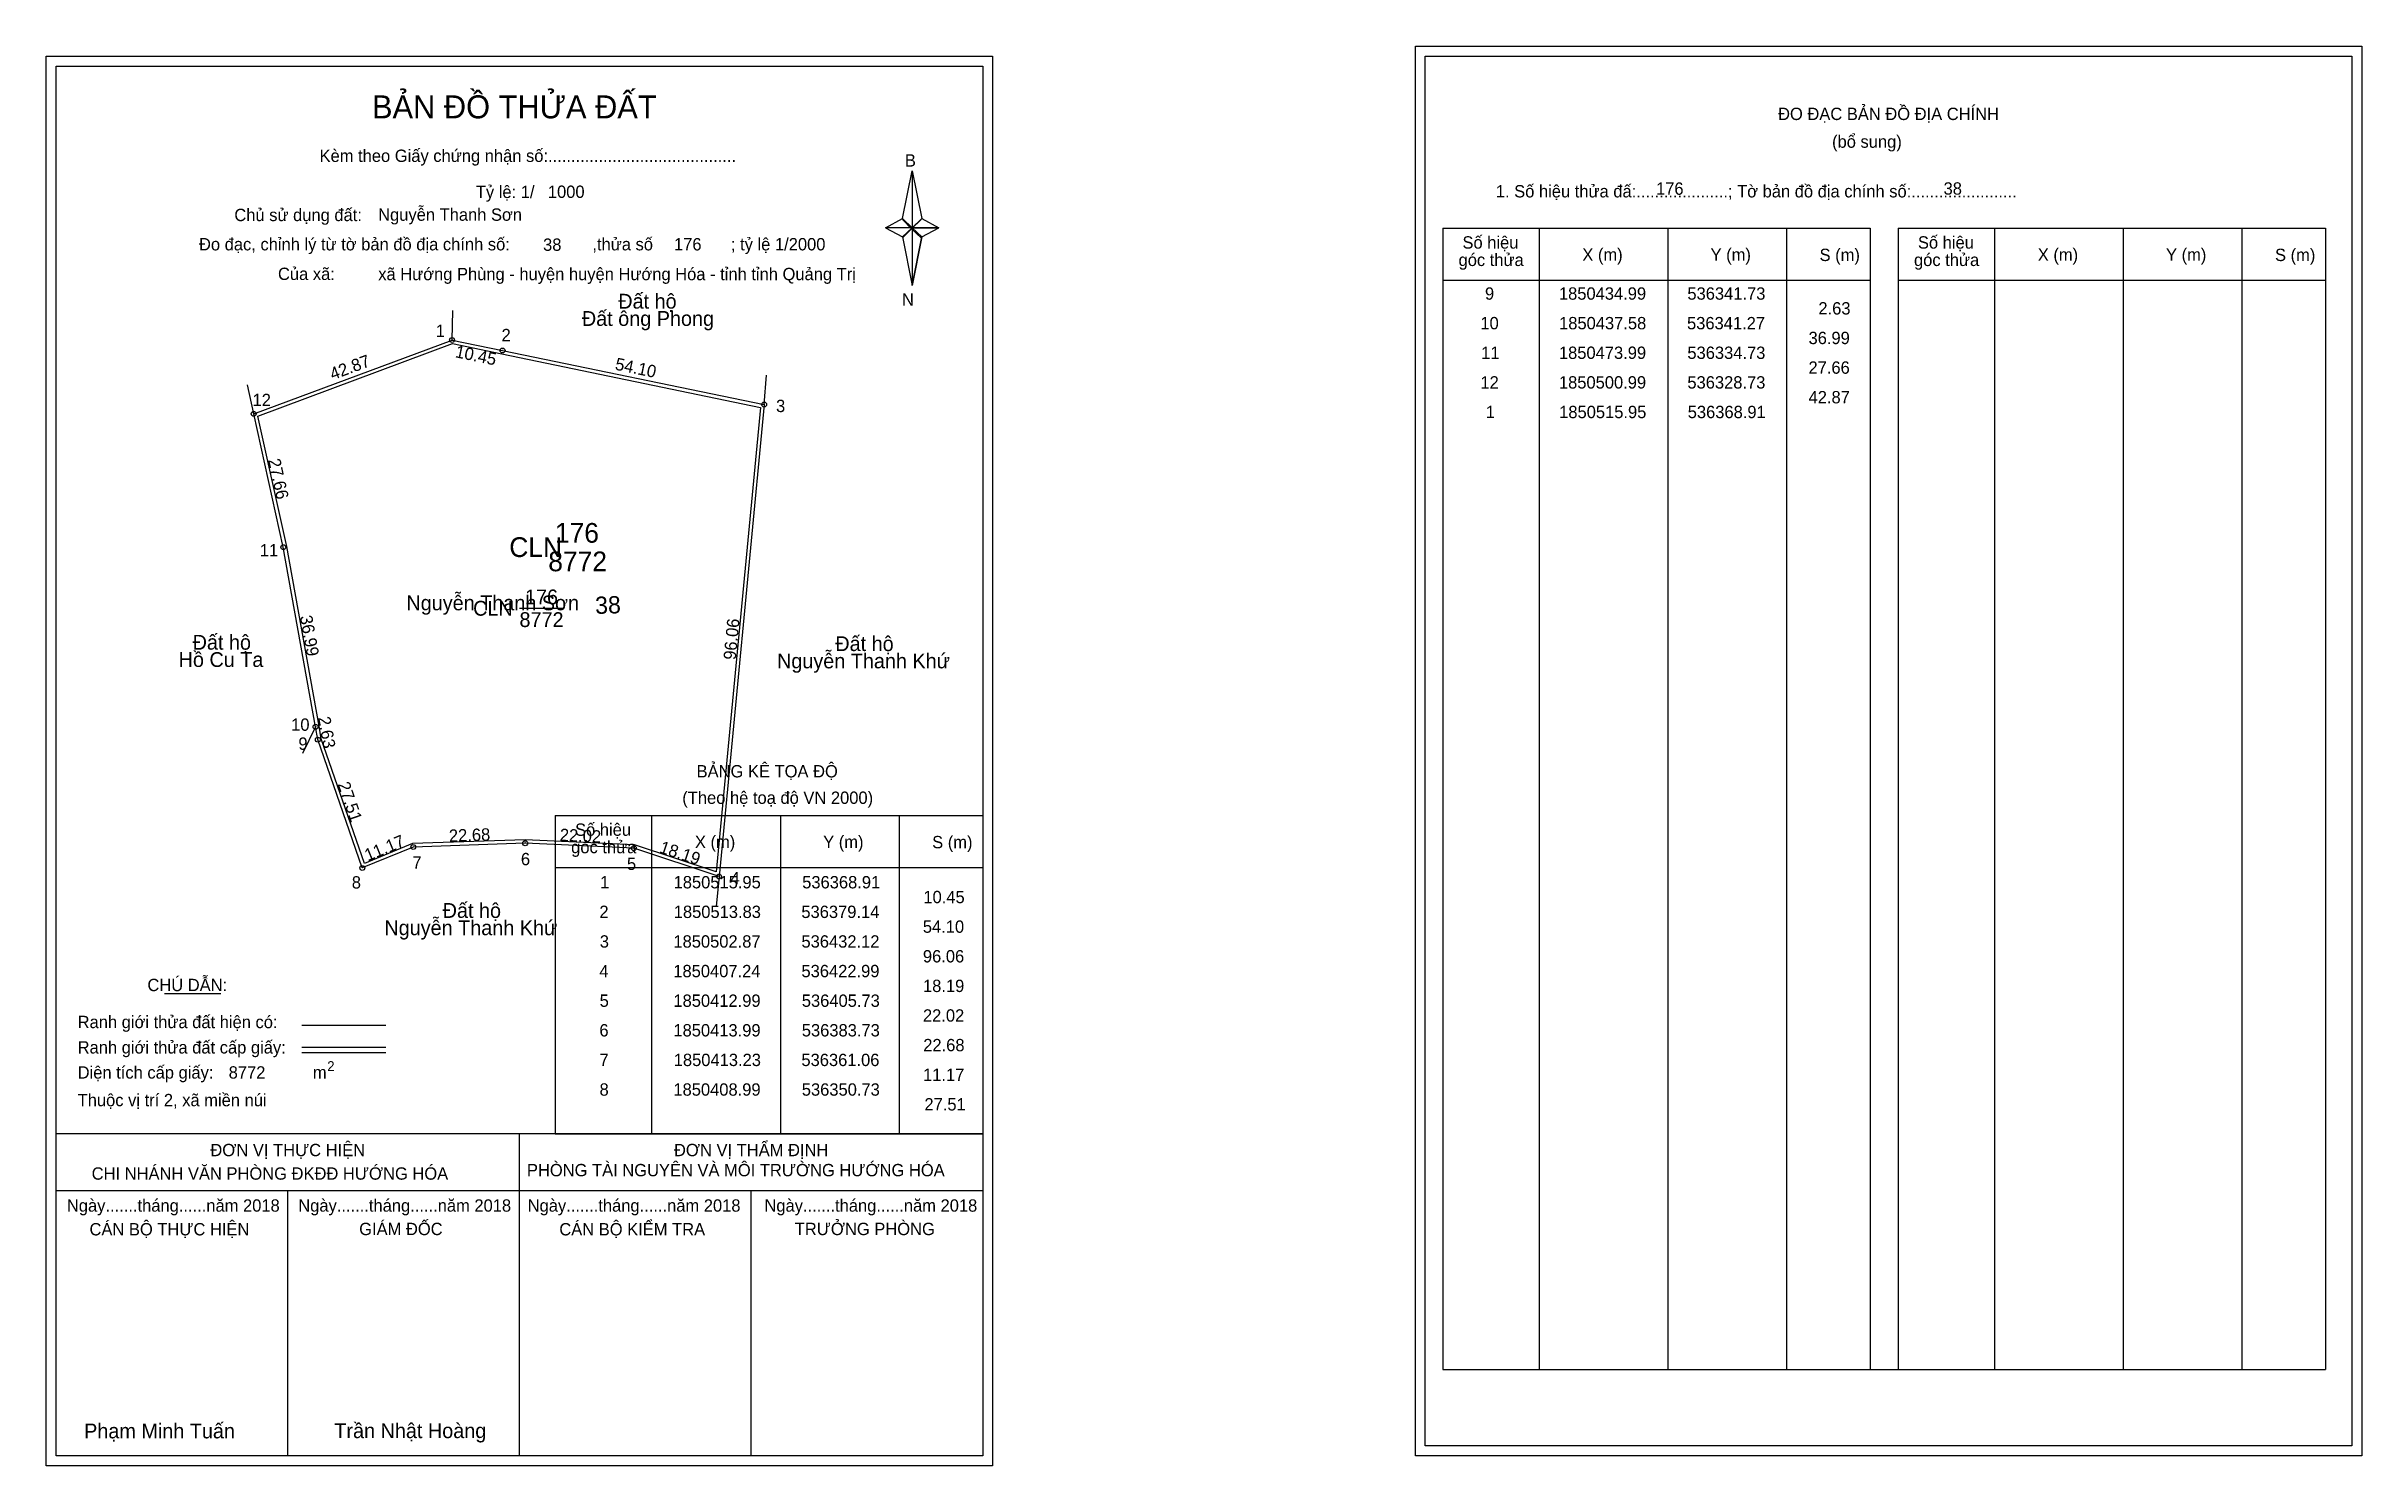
# Model space of a CAD drawing. Extents: x 536287 to 536756, y 1850288 to 1850575.
import ezdxf

# ---------------------------------------------------------------- set-up
doc = ezdxf.new("R2010")
doc.units = 0
for name, color, linetype in [('Level 1', 7, 'Continuous'), ('Level 10', 7, 'Continuous'), ('Level 11', 7, 'Continuous'), ('Level 13', 7, 'Continuous'), ('Level 2', 7, 'Continuous'), ('Level 27', 7, 'Continuous'), ('Level 3', 7, 'Continuous'), ('Level 36', 7, 'Continuous'), ('Level 4', 7, 'Continuous'), ('Level 49', 7, 'Continuous'), ('Level 5', 7, 'Continuous'), ('Level 53', 7, 'Continuous'), ('Level 55', 7, 'Continuous'), ('Level 6', 7, 'Continuous'), ('Level 63', 7, 'Continuous'), ('Level 7', 7, 'Continuous'), ('Level 9', 7, 'Continuous')]:
    doc.layers.add(name, color=color, linetype=linetype)

msp = doc.modelspace()

# ---------------------------------------------------------------- linework, layer by layer
at = {"layer": 'Level 1'}
for p, q in [((536566.04, 1850573.46), (536566.04, 1850573.46)), ((536288.72, 1850571.46), (536288.72, 1850571.46)), ((536460.14, 1850540.58), (536462.11, 1850550.22)), ((536462.11, 1850550.22), (536462.11, 1850538.69)), ((536462.11, 1850550.22), (536464.08, 1850540.58)), ((536456.7, 1850538.69), (536460.14, 1850540.58)), ((536460.14, 1850540.58), (536462.11, 1850538.69)), ((536461.96, 1850538.47), (536460.14, 1850540.36)), ((536463.93, 1850540.36), (536461.96, 1850538.47)), ((536461.96, 1850538.47), (536463.93, 1850540.36)), ((536464.08, 1850540.58), (536462.11, 1850538.69)), ((536462.11, 1850538.69), (536460.14, 1850536.85)), ((536461.96, 1850538.47), (536460.14, 1850536.63)), ((536460.14, 1850536.63), (536461.96, 1850538.47)), ((536460.14, 1850536.85), (536462.11, 1850526.99)), ((536463.93, 1850536.63), (536461.96, 1850538.47)), ((536462.11, 1850538.69), (536462.11, 1850526.99)), ((536462.11, 1850538.69), (536467.52, 1850538.69)), ((536462.11, 1850538.69), (536464.08, 1850536.85)), ((536464.08, 1850536.85), (536462.11, 1850526.99)), ((536464.08, 1850536.85), (536467.52, 1850538.69)), ((536569.58, 1850538.6), (536656.18, 1850538.6)), ((536589.17, 1850307.34), (536589.17, 1850538.6)), ((536615.24, 1850307.34), (536615.24, 1850538.6)), ((536639.21, 1850538.6), (536639.21, 1850307.34)), ((536656.18, 1850538.6), (536656.18, 1850307.34)), ((536661.83, 1850538.6), (536748.44, 1850538.6)), ((536681.42, 1850307.34), (536681.42, 1850538.6)), ((536707.5, 1850307.34), (536707.5, 1850538.6)), ((536731.47, 1850538.6), (536731.47, 1850307.34)), ((536748.44, 1850538.6), (536748.44, 1850307.34)), ((536569.58, 1850528.08), (536656.18, 1850528.08)), ((536661.83, 1850528.08), (536748.44, 1850528.08)), ((536389.82, 1850419.63), (536476.42, 1850419.63)), ((536409.41, 1850355.11), (536409.41, 1850419.63)), ((536435.48, 1850355.11), (536435.48, 1850419.63)), ((536459.45, 1850419.63), (536459.45, 1850355.11)), ((536389.82, 1850409.1), (536476.42, 1850409.1)), ((536310.64, 1850383.52), (536322.04, 1850383.52)), ((536338.5, 1850377.12), (536355.52, 1850377.12)), ((536338.5, 1850372.67), (536355.52, 1850372.67)), ((536338.5, 1850371.58), (536355.52, 1850371.58)), ((536395.55, 1850355.11), (536288.72, 1850355.11)), ((536476.42, 1850355.11), (536371.58, 1850355.11)), ((536382.57, 1850289.88), (536382.57, 1850355.11)), ((536389.82, 1850355.1), (536476.42, 1850355.1)), ((536476.42, 1850343.56), (536288.72, 1850343.56)), ((536335.64, 1850289.88), (536335.64, 1850343.56)), ((536429.49, 1850289.88), (536429.49, 1850343.56)), ((536569.58, 1850307.34), (536748.44, 1850307.34)), ((536753.74, 1850291.88), (536753.74, 1850291.88)), ((536476.42, 1850289.88), (536476.42, 1850289.88))]:
    msp.add_line(p, q, dxfattribs=at)
for points in [[(536460.14, 1850540.58), (536462.11, 1850550.22), (536462.11, 1850538.69)], [(536462.11, 1850538.69), (536464.08, 1850540.58), (536467.52, 1850538.69)], [(536456.7, 1850538.69), (536460.14, 1850536.85), (536462.11, 1850538.69)], [(536462.11, 1850538.69), (536462.11, 1850526.99), (536464.08, 1850536.85)]]:
    msp.add_lwpolyline(points, close=True, dxfattribs=at)
at = {"layer": 'Level 10'}
msp.add_line((536432.12, 1850502.87), (536422.99, 1850407.24), dxfattribs=at)
for points in [[(536368.91, 1850515.95), (536379.14, 1850513.83), (536432.12, 1850502.87), (536422.99, 1850407.24), (536405.73, 1850412.99), (536383.73, 1850413.99), (536361.06, 1850413.23), (536350.73, 1850408.99), (536341.73, 1850434.99), (536341.27, 1850437.58), (536334.73, 1850473.99), (536328.73, 1850500.99)], [(536368.97, 1850515.22), (536379, 1850513.14), (536431.36, 1850502.31), (536422.38, 1850408.18), (536405.86, 1850413.68), (536383.73, 1850414.69), (536360.91, 1850413.93), (536351.15, 1850409.92), (536342.41, 1850435.17), (536341.96, 1850437.7), (536335.42, 1850474.13), (536329.55, 1850500.55)]]:
    msp.add_lwpolyline(points, close=True, dxfattribs=at)
at = {"layer": 'Level 11'}
for centre in [(536368.91, 1850515.95), (536368.91, 1850515.95), (536379.14, 1850513.83), (536432.12, 1850502.87), (536328.73, 1850500.99), (536334.73, 1850473.99), (536341.27, 1850437.58), (536341.73, 1850434.99), (536361.06, 1850413.23), (536383.73, 1850413.99), (536405.73, 1850412.99), (536350.73, 1850408.99), (536422.99, 1850407.24)]:
    msp.add_circle(centre, 0.5, dxfattribs=at)
at = {"layer": 'Level 27'}
for p, q in [((536368.91, 1850515.95), (536369.04, 1850521.95)), ((536328.73, 1850500.99), (536327.47, 1850506.86)), ((536432.12, 1850502.87), (536432.58, 1850508.85)), ((536341.27, 1850437.58), (536338.6, 1850432.21)), ((536422.99, 1850407.24), (536422.42, 1850401.27))]:
    msp.add_line(p, q, dxfattribs=at)
at = {"layer": 'Level 3'}
for p, q in [((536569.58, 1850538.6), (536569.58, 1850307.34)), ((536661.83, 1850538.6), (536661.83, 1850307.34)), ((536389.82, 1850419.63), (536389.82, 1850355.11))]:
    msp.add_line(p, q, dxfattribs=at)
at = {"layer": 'Level 63'}
for points in [[(536286.72, 1850573.46), (536478.42, 1850573.46), (536478.42, 1850287.88), (536286.72, 1850287.88)], [(536564.05, 1850575.46), (536755.75, 1850575.46), (536755.75, 1850289.88), (536564.05, 1850289.88)], [(536566.05, 1850573.46), (536753.75, 1850573.46), (536753.75, 1850291.88), (536566.05, 1850291.88)], [(536288.72, 1850571.46), (536476.42, 1850571.46), (536476.42, 1850289.88), (536288.72, 1850289.88)]]:
    msp.add_lwpolyline(points, close=True, dxfattribs=at)
at = {"layer": 'Level 9'}
msp.add_line((536382.57, 1850461.6), (536391.26, 1850461.6), dxfattribs=at)

# ---------------------------------------------------------------- texts
at = {"layer": 'Level 1'}
for s, height, p in [('BẢN ĐỒ THỬA ĐẤT', 4.6657, (536352.69, 1850560.86)), ('ĐO ĐẠC BẢN ĐỒ ĐỊA CHÍNH', 2.5, (536637.52, 1850560.52)), ('Kèm theo Giấy chứng nhận số:.........................................', 2.5, (536342.07, 1850552.03)), ('(bổ sung)', 2.5, (536648.46, 1850554.9)), ('B', 2.5, (536460.65, 1850551.09)), ('1. Số hiệu thửa đấ:....................; Tờ bản đồ địa chính số:.......................', 2.5, (536580.35, 1850544.84)), ('Chủ sử dụng đất:', 2.5, (536324.81, 1850540.04)), ('Đo đạc, chỉnh lý từ tờ bản đồ địa chính số:                  ,thửa số                 ; tỷ lệ 1/2000', 2.5, (536317.65, 1850534.11)), ('Số hiệu', 2.5, (536573.59, 1850534.47)), ('Số hiệu', 2.5, (536665.85, 1850534.47)), ('Của xã:', 2.5, (536333.65, 1850528.11)), ('góc thửa', 2.5, (536572.8, 1850530.94)), ('X (m)', 2.5, (536597.87, 1850532)), ('Y (m)', 2.5, (536623.85, 1850532)), ('S (m)', 2.5, (536645.93, 1850531.95)), ('góc thửa', 2.5, (536665.06, 1850530.94)), ('X (m)', 2.5, (536690.13, 1850532)), ('Y (m)', 2.5, (536716.11, 1850532)), ('S (m)', 2.5, (536738.19, 1850531.95)), ('N', 2.5, (536460.05, 1850522.92)), ('BẢNG KÊ TỌA ĐỘ', 2.5, (536418.45, 1850427.33)), ('(Theo hệ toạ độ VN 2000)', 2.5, (536415.55, 1850421.97)), ('Số hiệu', 2.5, (536393.83, 1850415.5)), ('góc thửa', 2.5, (536393.04, 1850411.97)), ('X (m)', 2.5, (536418.11, 1850413.02)), ('Y (m)', 2.5, (536444.09, 1850413.02)), ('S (m)', 2.5, (536466.17, 1850412.97)), ('CHÚ DẪN:', 2.5, (536307.2, 1850384.03)), ('Ranh giới thửa đất hiện có:', 2.5, (536293.07, 1850376.53)), ('Ranh giới thửa đất cấp giấy:', 2.5, (536293.07, 1850371.39)), ('Diện tích cấp giấy:', 2.5, (536293.07, 1850366.31)), ('m', 2.5, (536340.72, 1850366.33)), ('2', 2, (536343.62, 1850367.84)), ('Thuộc vị trí 2, xã miền núi', 2.5, (536293.07, 1850360.71)), ('ĐƠN VỊ THỰC HIỆN', 2.5, (536319.95, 1850350.59)), ('ĐƠN VỊ THẨM ĐỊNH', 2.5, (536413.86, 1850350.59)), ('CHI NHÁNH VĂN PHÒNG ĐKĐĐ HƯỚNG HÓA', 2.5, (536295.91, 1850345.83)), ('PHÒNG TÀI NGUYÊN VÀ MÔI TRƯỜNG HƯỚNG HÓA', 2.5, (536384.08, 1850346.52)), ('Ngày.......tháng......năm 2018', 2.5, (536290.89, 1850339.35)), ('Ngày.......tháng......năm 2018', 2.5, (536337.76, 1850339.35)), ('Ngày.......tháng......năm 2018', 2.5, (536384.23, 1850339.35)), ('Ngày.......tháng......năm 2018', 2.5, (536432.19, 1850339.35)), ('CÁN BỘ THỰC HIỆN', 2.5, (536295.47, 1850334.54)), ('GIÁM ĐỐC', 2.5, (536350.1, 1850334.6)), ('CÁN BỘ KIỂM TRA', 2.5, (536390.64, 1850334.54)), ('TRƯỞNG PHÒNG', 2.5, (536438.33, 1850334.6)), ('Phạm Minh Tuấn', 3, (536294.38, 1850293.42)), ('Trần Nhật Hoàng', 3, (536345.07, 1850293.47))]:
    msp.add_text(s, height=height, dxfattribs=at).set_placement(p)
at = {"layer": 'Level 11'}
msp.add_text('Tỷ lệ: 1/', height=2.5, dxfattribs=at).set_placement((536373.73, 1850544.72))
at = {"layer": 'Level 13'}
for s, p in [('176', (536383.68, 1850462.4)), ('CLN', (536373.18, 1850460.1)), ('8772', (536382.57, 1850457.8))]:
    msp.add_text(s, height=3, dxfattribs=at).set_placement(p)
at = {"layer": 'Level 2'}
msp.add_text('Nguyễn Thanh Sơn', height=3, dxfattribs=at).set_placement((536359.67, 1850461.19))
at = {"layer": 'Level 3'}
msp.add_text('CLN', height=4, dxfattribs=at).set_placement((536380.5, 1850471.99))
at = {"layer": 'Level 36'}
for s, p in [('Đất hộ', (536402.58, 1850522.31)), ('Đất ông Phong', (536395.21, 1850518.81)), ('Đất hộ', (536316.36, 1850453.21)), ('Đất hộ', (536446.55, 1850452.93)), ('Hồ Cu Ta', (536313.52, 1850449.71)), ('Nguyễn Thanh Khứ', (536434.74, 1850449.43)), ('Nguyễn Thanh Khứ', (536355.2, 1850395.37)), ('Đất hộ', (536367.01, 1850398.87))]:
    msp.add_text(s, height=3, dxfattribs=at).set_placement(p)
at = {"layer": 'Level 4'}
msp.add_text('176', height=4, dxfattribs=at).set_placement((536389.74, 1850474.88))
at = {"layer": 'Level 49'}
for s, rotation, p in [('42.87', 20.4215, (536344.72, 1850507.8)), ('10.45', 348.2921, (536369.41, 1850512.48)), ('54.10', 348.3121, (536401.79, 1850509.96)), ('27.66', 282.5288, (536331.62, 1850491.65)), ('36.99', 280.1829, (536338.07, 1850459.94)), ('96.06', 84.5464, (536426.37, 1850451.07)), ('2.63', 280.0711, (536341.75, 1850439.46)), ('27.51', 289.0935, (536345.7, 1850425.96)), ('11.17', 22.3159, (536351.82, 1850410.3)), ('22.68', 1.9201, (536368.32, 1850414.27)), ('22.02', 357.3974, (536390.69, 1850414.47)), ('18.19', 341.575, (536410.75, 1850412.16))]:
    msp.add_text(s, height=2.5, rotation=rotation, dxfattribs=at).set_placement(p)
at = {"layer": 'Level 5'}
msp.add_text('8772', height=4, dxfattribs=at).set_placement((536388.4, 1850469.1))
at = {"layer": 'Level 53'}
for s, p in [('9', (536578.15, 1850524.12)), ('1850434.99', (536593.13, 1850524.12)), ('536341.73', (536619.15, 1850524.12)), ('2.63', (536645.69, 1850521.12)), ('10', (536577.22, 1850518.12)), ('1850437.58', (536593.16, 1850518.12)), ('536341.27', (536619.08, 1850518.12)), ('36.99', (536643.69, 1850515.12)), ('11', (536577.38, 1850512.12)), ('1850473.99', (536593.13, 1850512.12)), ('536334.73', (536619.15, 1850512.12)), ('27.66', (536643.68, 1850509.12)), ('12', (536577.23, 1850506.12)), ('1850500.99', (536593.13, 1850506.12)), ('536328.73', (536619.15, 1850506.12)), ('1', (536578.3, 1850500.12)), ('1850515.95', (536593.18, 1850500.12)), ('536368.91', (536619.22, 1850500.12)), ('42.87', (536643.7, 1850503.12)), ('1', (536398.91, 1850404.85)), ('1850515.95', (536413.79, 1850404.85)), ('536368.91', (536439.84, 1850404.85)), ('10.45', (536464.39, 1850401.85)), ('2', (536398.76, 1850398.85)), ('1850513.83', (536413.82, 1850398.85)), ('536379.14', (536439.67, 1850398.85)), ('3', (536398.84, 1850392.85)), ('1850502.87', (536413.75, 1850392.85)), ('536432.12', (536439.69, 1850392.85)), ('54.10', (536464.28, 1850395.85)), ('96.06', (536464.29, 1850389.85)), ('4', (536398.75, 1850386.85)), ('1850407.24', (536413.73, 1850386.85)), ('536422.99', (536439.69, 1850386.85)), ('18.19', (536464.31, 1850383.85)), ('5', (536398.81, 1850380.85)), ('1850412.99', (536413.75, 1850380.85)), ('536405.73', (536439.76, 1850380.85)), ('22.02', (536464.3, 1850377.85)), ('6', (536398.76, 1850374.85)), ('1850413.99', (536413.75, 1850374.85)), ('536383.73', (536439.76, 1850374.85)), ('7', (536398.77, 1850368.85)), ('1850413.23', (536413.82, 1850368.85)), ('536361.06', (536439.68, 1850368.85)), ('22.68', (536464.36, 1850371.85)), ('11.17', (536464.32, 1850365.85)), ('8', (536398.79, 1850362.85)), ('1850408.99', (536413.75, 1850362.85)), ('536350.73', (536439.76, 1850362.85)), ('27.51', (536464.6, 1850359.85))]:
    msp.add_text(s, height=2.5, dxfattribs=at).set_placement(p)
at = {"layer": 'Level 55'}
for s, height, p in [('1', 0.4, (536368.8, 1850515.95)), ('0', 0.11, (536368.87, 1850515.84)), ('0', 0.11, (536368.87, 1850515.84)), ('0', 0.11, (536368.87, 1850515.84)), ('2', 0.4, (536379, 1850513.83)), ('0', 0.11, (536379.1, 1850513.72)), ('3', 0.4, (536432, 1850502.87)), ('0', 0.11, (536432.08, 1850502.76)), ('0', 0.11, (536432.08, 1850502.76)), ('12', 0.4, (536328.45, 1850500.99)), ('0', 0.11, (536328.69, 1850500.88)), ('0', 0.11, (536328.69, 1850500.88)), ('0', 0.11, (536328.69, 1850500.88)), ('0', 0.11, (536328.69, 1850500.88)), ('11', 0.4, (536334.47, 1850473.99)), ('0', 0.11, (536334.69, 1850473.88)), ('0', 0.11, (536334.69, 1850473.88)), ('10', 0.4, (536340.99, 1850437.58)), ('0', 0.11, (536341.23, 1850437.47)), ('0', 0.11, (536341.23, 1850437.47)), ('0', 0.11, (536341.23, 1850437.47)), ('9', 0.4, (536341.59, 1850434.99)), ('0', 0.11, (536341.69, 1850434.88)), ('7', 0.4, (536360.93, 1850413.23)), ('0', 0.11, (536361.02, 1850413.12)), ('6', 0.4, (536383.59, 1850413.99)), ('0', 0.11, (536383.69, 1850413.88)), ('5', 0.4, (536405.6, 1850412.99)), ('0', 0.11, (536405.69, 1850412.88)), ('8', 0.4, (536350.6, 1850408.99)), ('0', 0.11, (536350.69, 1850408.88)), ('4', 0.4, (536422.85, 1850407.24)), ('0', 0.11, (536422.95, 1850407.13)), ('0', 0.11, (536422.95, 1850407.13))]:
    msp.add_text(s, height=height, dxfattribs=at).set_placement(p)
at = {"layer": 'Level 6'}
for s, p in [('1000', (536388.32, 1850544.74)), ('176', (536612.8, 1850545.38)), ('38', (536671.05, 1850545.4)), ('Nguyễn Thanh Sơn', (536353.94, 1850540.11)), ('38', (536387.35, 1850534.02)), ('176', (536413.87, 1850534.1)), ('xã Hướng Phùng - huyện huyện Hướng Hóa - tỉnh tỉnh Quảng Trị', (536353.96, 1850528.07)), ('8772', (536323.66, 1850366.31))]:
    msp.add_text(s, height=2.5, dxfattribs=at).set_placement(p)
at = {"layer": 'Level 7'}
msp.add_text('38', height=3.5, rotation=2, dxfattribs=at).set_placement((536397.95, 1850460.43))
at = {"layer": 'Level 9'}
for s, p in [('1', (536365.6, 1850516.55)), ('2', (536378.94, 1850515.71)), ('12', (536328.5, 1850502.55)), ('3', (536434.54, 1850501.35)), ('11', (536329.97, 1850472.11)), ('10', (536336.32, 1850436.78)), ('9', (536337.79, 1850432.93)), ('7', (536360.89, 1850408.85)), ('6', (536382.86, 1850409.54)), ('5', (536404.34, 1850408.59)), ('8', (536348.6, 1850404.82)), ('4', (536425.32, 1850405.69))]:
    msp.add_text(s, height=2.5, dxfattribs=at).set_placement(p)

doc.saveas('drawing.dxf')
